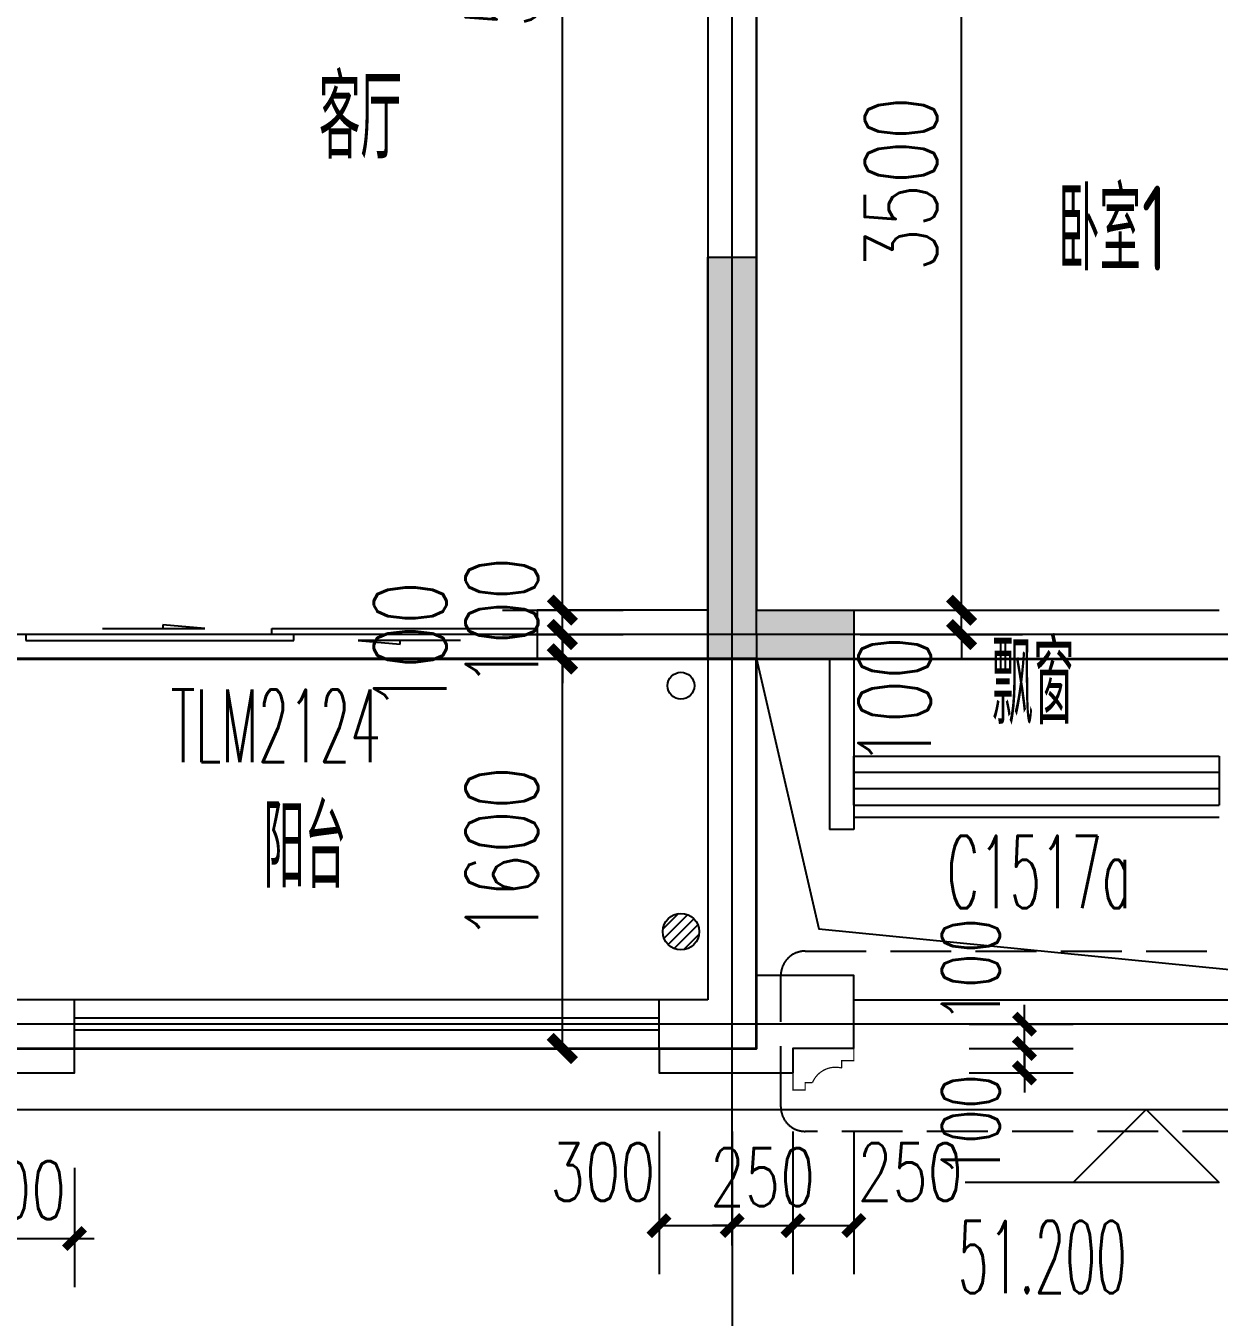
# Model space of a CAD drawing. Extents: x -59851 to 653804, y -249523 to 437614.
# Drawn here: x -13014 to -8114, y -112597 to -107295 of the extents above; entities that cross this region are included whole.
import ezdxf

# ---------------------------------------------------------------- set-up
doc = ezdxf.new("R2010")
doc.units = 0
doc.header["$LTSCALE"] = 1000
doc.header["$MEASUREMENT"] = 0
doc.linetypes.add('DASH', pattern=[0.35, 0.25, -0.1])
for name, color, linetype, lineweight in [('33计一半面积外廓线', 53, 'Continuous', 35), ('33计全面积外廓线', 21, 'Continuous', 35), ('A-第四道尺寸线(线脚尺寸)', 105, 'Continuous', 5)]:
    doc.layers.add(name, color=color, linetype=linetype, lineweight=lineweight)
doc.layers.add('_S-PS(排水管)', color=255, linetype='Continuous', plot=False)
doc.layers.add('A-area(算半面积)', color=23, linetype='Continuous', plot=False)
for name, color, linetype in [('A-外装饰线脚', 7, 'Continuous'), ('A-看线', 105, 'Continuous'), ('A-第三道尺寸线', 105, 'Continuous'), ('A-索引', 3, 'DASH'), ('A-线脚看线', 9, 'Continuous'), ('AE-FLOR', 151, 'Continuous'), ('AXIS', 3, 'Continuous'), ('DIM_ELEV', 3, 'Continuous'), ('DOTE', 16, 'Continuous'), ('NL', 5, 'Continuous'), ('PUB_HATCH', 8, 'Continuous'), ('PUB_TEXT', 7, 'Continuous'), ('WALL', 2, 'Continuous'), ('WINDOW', 4, 'Continuous'), ('WINDOW_TEXT', 7, 'Continuous'), ('剪力墙', 6, 'Continuous'), ('成品线脚', 151, 'Continuous'), ('栏杆', 142, 'Continuous')]:
    doc.layers.add(name, color=color, linetype=linetype)
doc.styles.add('_TCH_DIM', font='SIMPLEX.shx', dxfattribs={"width": 0.7, "bigfont": 'GBCBIG.shx'})
doc.styles.add('_TCH_DIM_T3', font='SIMPLEX.shx', dxfattribs={"width": 0.705882, "bigfont": 'GBCBIG.shx'})
doc.styles.add('_TCH_WINDOW', font='SIMPLEX.shx', dxfattribs={"width": 0.7, "height": 3.5, "bigfont": 'GBCBIG.shx'})
doc.styles.get("Standard").update_dxf_attribs({"font": 'gbenor.shx', "width": 0.7, "bigfont": 'gbcbig.shx'})
doc.dimstyles.new('_TCH_ARCH&&100', dxfattribs={"dimtxt": 297.5, "dimasz": 100, "dimexe": 250, "dimexo": 300, "dimgap": 100, "dimtad": 1, "dimdec": 0, "dimzin": 0, "dimdsep": 46, "dimtxsty": '_TCH_DIM_T3', "dimblk": 'ARCHTICK', "dimcen": 0.09, "dimclrt": 7, "dimazin": 2, "dimtfac": 1, "dimtdec": 0, "dimtix": 1, "dimtmove": 2, "dimatfit": 3, "dimfxl": 0, "dimtolj": 1, "dimtzin": 0, "dimarcsym": 0})
doc.dimstyles.new('_TCH_ARCH&&80', dxfattribs={"dimtxt": 238, "dimasz": 80, "dimexe": 200, "dimexo": 240, "dimgap": 80, "dimtad": 1, "dimdec": 0, "dimzin": 0, "dimdsep": 46, "dimtxsty": '_TCH_DIM_T3', "dimblk": 'ARCHTICK', "dimcen": 0.09, "dimclrt": 7, "dimazin": 2, "dimtfac": 1, "dimtdec": 0, "dimtix": 1, "dimtmove": 2, "dimatfit": 3, "dimfxl": 0, "dimtolj": 1, "dimtzin": 0, "dimarcsym": 0})

# ---------------------------------------------------------------- blocks, each defined once
blk = doc.blocks.new('18fjlq0329')
at = {"layer": 'PUB_HATCH'}
blk.add_hatch(color=256, dxfattribs=at).paths.add_polyline_path([(-10213.7, -27894.5), (-10013.7, -27894.5), (-10013.7, -29344.5), (-9613.7, -29344.5), (-9613.7, -29544.5), (-10213.7, -29544.5)])
at = {"layer": '剪力墙'}
blk.add_lwpolyline([(-10213.7, -27894.5), (-10013.7, -27894.5), (-10013.7, -29344.5), (-9613.7, -29344.5), (-9613.7, -29544.5), (-10213.7, -29544.5)], close=True, dxfattribs=at)
blk.add_lwpolyline([(-10213.7, -29344.5), (-10213.7, -29344.5)], dxfattribs=at)
blk = doc.blocks.new('zhouxianssceng0329')
at = {"layer": 'DOTE'}
for p, q in [((-10113.7, 132089.9), (-10113.7, 143398.2)), ((5501.3, 134598.2), (-44988.6, 134598.2)), ((5501.3, 132998.2), (-44988.6, 132998.2))]:
    blk.add_line(p, q, dxfattribs=at)
blk = doc.blocks.new('$TCHSYS$WIN2D')
for p, q in [((-0.5, 0.5), (0.5, 0.5)), ((-0.5, 0.5), (-0.5, -0.5)), ((0.5, 0.5), (0.5, -0.5)), ((0.5, 0.1667), (-0.5, 0.1667)), ((0.5, -0.1667), (-0.5, -0.1667)), ((-0.5, -0.5), (0.5, -0.5))]:
    blk.add_line(p, q)
blk = doc.blocks.new('_ArchTick')
at = {"color": 0, "linetype": 'ByBlock', "const_width": 0.4}
blk.add_lwpolyline([(-0.5, -0.5), (0.5, 0.5)], dxfattribs=at)
blk = doc.blocks.new('*D761')
at = {"layer": 'A-第三道尺寸线', "color": 0, "lineweight": -2, "transparency": 16777216}
for p, q in [((17457.5, 164234.8), (18123.7, 164234.8)), ((17873.7, 160734.8), (17873.7, 164234.8)), ((17457.5, 160734.8), (18123.7, 160734.8))]:
    blk.add_line(p, q, dxfattribs=at)
at = {"layer": 'Defpoints', "color": 0, "transparency": 16777216}
for p in [(17157.5, 164234.8), (17873.7, 164234.8), (17157.5, 160734.8)]:
    blk.add_point(p, dxfattribs=at)
at = {"layer": 'A-第三道尺寸线', "color": 0, "lineweight": -2, "transparency": 16777216, "xscale": 100, "yscale": 100, "zscale": 100}
for p, rotation in [((17873.7, 164234.8), 90), ((17873.7, 160734.8), 270)]:
    blk.add_blockref('_ArchTick', p, dxfattribs=dict(at, rotation=rotation))
at = {"layer": 'A-第三道尺寸线', "color": 7, "transparency": 16777216, "insert": (17625, 162484.8), "char_height": 297.5, "attachment_point": 5, "rotation": 90, "style": '_TCH_DIM_T3'}
blk.add_mtext('\\A1;3500', dxfattribs=at)
blk = doc.blocks.new('*D762')
at = {"layer": 'A-第三道尺寸线', "color": 0, "lineweight": -2, "transparency": 16777216}
for p, q in [((17873.7, 160734.8), (17873.7, 160834.8)), ((17457.5, 160734.8), (18123.7, 160734.8)), ((17873.7, 160634.8), (17873.7, 160734.8)), ((17457.5, 160634.8), (18123.7, 160634.8)), ((17873.7, 160634.8), (17873.7, 160534.8))]:
    blk.add_line(p, q, dxfattribs=at)
at = {"layer": 'Defpoints', "color": 0, "transparency": 16777216}
for p in [(17157.5, 160734.8), (17873.7, 160734.8), (17157.5, 160634.8)]:
    blk.add_point(p, dxfattribs=at)
at = {"layer": 'A-第三道尺寸线', "color": 0, "lineweight": -2, "transparency": 16777216, "xscale": 100, "yscale": 100, "zscale": 100}
for p, rotation in [((17873.7, 160734.8), 270), ((17873.7, 160634.8), 90)]:
    blk.add_blockref('_ArchTick', p, dxfattribs=dict(at, rotation=rotation))
at = {"layer": 'A-第三道尺寸线', "color": 7, "transparency": 16777216, "insert": (17598.7, 160359.8), "char_height": 297.5, "attachment_point": 5, "rotation": 90, "style": '_TCH_DIM_T3'}
blk.add_mtext('\\A1;100', dxfattribs=at)
blk = doc.blocks.new('188xj0329')
blk.add_lwpolyline([(-9613.7, -35766.7), (-9863.7, -35766.7), (-9863.7, -35866.7)])
at = {"layer": 'A-外装饰线脚'}
for points in [[(-13763.7, -34866.7), (-13763.7, -36016.7), (-3313.7, -36016.7), (-3063.7, -36016.7), (-3063.7, -35766.7)], [(-9613.7, -35766.7), (-9613.7, -35466.7), (-10013.7, -35466.7)], [(-9613.7, -35566.7), (-6813.7, -35566.7)], [(-13613.7, -35766.7), (-13313.7, -35866.7), (-12813.7, -35866.7), (-12813.7, -35766.7)], [(-10413.7, -35766.7), (-10413.7, -35866.7), (-10013.7, -35866.7), (-9863.7, -35866.7)]]:
    blk.add_lwpolyline(points, dxfattribs=at)
at = {"layer": 'A-看线'}
blk.add_lwpolyline([(-10013.7, -34166.7), (-9758.1, -35275.6), (-6813.7, -35566.7)], dxfattribs=at)
at = {"layer": 'A-线脚看线'}
blk.add_lwpolyline([(-9613.7, -34816.7), (-8113.7, -34816.7)], dxfattribs=at)
at = {"layer": '成品线脚', "const_width": 5}
blk.add_lwpolyline([(-9863.7, -35766.7), (-9863.7, -35936.7), (-9813.7, -35936.7), (-9813.7, -35906.7), (-9783.7, -35906.7, -0.372678), (-9663.7, -35846.7), (-9663.7, -35816.7), (-9613.7, -35816.7), (-9613.7, -35816.7), (-9613.7, -35766.7), (-9863.7, -35766.7)], format="xyb", dxfattribs=at)
blk = doc.blocks.new('*D555')
at = {"layer": 'A-第四道尺寸线(线脚尺寸)', "color": 0, "lineweight": -2, "transparency": 16777216}
for p, q in [((-13313.7, -105191.8), (-13313.7, -105682.2)), ((-12813.7, -105191.8), (-12813.7, -105682.2)), ((-13313.7, -105482.2), (-13393.7, -105482.2)), ((-13313.7, -105482.2), (-12813.7, -105482.2)), ((-12813.7, -105482.2), (-12733.7, -105482.2))]:
    blk.add_line(p, q, dxfattribs=at)
at = {"layer": 'Defpoints', "color": 0, "transparency": 16777216}
for p in [(-13313.7, -104951.8), (-12813.7, -104951.8), (-12813.7, -105482.2)]:
    blk.add_point(p, dxfattribs=at)
at = {"layer": 'A-第四道尺寸线(线脚尺寸)', "color": 0, "lineweight": -2, "transparency": 16777216, "xscale": 80, "yscale": 80, "zscale": 80}
blk.add_blockref('_ArchTick', (-13313.7, -105482.2), dxfattribs=at)
at = {"layer": 'A-第四道尺寸线(线脚尺寸)', "color": 0, "lineweight": -2, "transparency": 16777216, "xscale": 80, "yscale": 80, "zscale": 80, "rotation": 180}
blk.add_blockref('_ArchTick', (-12813.7, -105482.2), dxfattribs=at)
at = {"layer": 'A-第四道尺寸线(线脚尺寸)', "color": 7, "transparency": 16777216, "insert": (-13063.7, -105283.2), "char_height": 238, "attachment_point": 5, "style": '_TCH_DIM_T3'}
blk.add_mtext('\\A1;500', dxfattribs=at)
blk = doc.blocks.new('*D556')
at = {"layer": 'A-第四道尺寸线(线脚尺寸)', "color": 0, "lineweight": -2, "transparency": 16777216}
for p, q in [((-10413.7, -105041.8), (-10413.7, -105628.7)), ((-10113.7, -105041.8), (-10113.7, -105628.7)), ((-10413.7, -105428.7), (-10113.7, -105428.7))]:
    blk.add_line(p, q, dxfattribs=at)
at = {"layer": 'Defpoints', "color": 0, "transparency": 16777216}
for p in [(-10413.7, -104801.8), (-10113.7, -104801.8), (-10113.7, -105428.7)]:
    blk.add_point(p, dxfattribs=at)
at = {"layer": 'A-第四道尺寸线(线脚尺寸)', "color": 0, "lineweight": -2, "transparency": 16777216, "xscale": 80, "yscale": 80, "zscale": 80, "rotation": 180}
blk.add_blockref('_ArchTick', (-10413.7, -105428.7), dxfattribs=at)
at = {"layer": 'A-第四道尺寸线(线脚尺寸)', "color": 0, "lineweight": -2, "transparency": 16777216, "xscale": 80, "yscale": 80, "zscale": 80}
blk.add_blockref('_ArchTick', (-10113.7, -105428.7), dxfattribs=at)
at = {"layer": 'A-第四道尺寸线(线脚尺寸)', "color": 7, "transparency": 16777216, "insert": (-10644.9, -105208.7), "char_height": 238, "attachment_point": 5, "style": '_TCH_DIM_T3'}
blk.add_mtext('\\A1;300', dxfattribs=at)
blk = doc.blocks.new('*D557')
at = {"layer": 'A-第四道尺寸线(线脚尺寸)', "color": 0, "lineweight": -2, "transparency": 16777216}
for p, q in [((-10113.7, -105041.8), (-10113.7, -105628.7)), ((-9863.7, -105041.8), (-9863.7, -105628.7)), ((-10113.7, -105428.7), (-10193.7, -105428.7)), ((-10113.7, -105428.7), (-9863.7, -105428.7)), ((-9863.7, -105428.7), (-9783.7, -105428.7))]:
    blk.add_line(p, q, dxfattribs=at)
at = {"layer": 'Defpoints', "color": 0, "transparency": 16777216}
for p in [(-10113.7, -104801.8), (-9863.7, -104801.8), (-9863.7, -105428.7)]:
    blk.add_point(p, dxfattribs=at)
at = {"layer": 'A-第四道尺寸线(线脚尺寸)', "color": 0, "lineweight": -2, "transparency": 16777216, "xscale": 80, "yscale": 80, "zscale": 80}
blk.add_blockref('_ArchTick', (-10113.7, -105428.7), dxfattribs=at)
at = {"layer": 'A-第四道尺寸线(线脚尺寸)', "color": 0, "lineweight": -2, "transparency": 16777216, "xscale": 80, "yscale": 80, "zscale": 80, "rotation": 180}
blk.add_blockref('_ArchTick', (-9863.7, -105428.7), dxfattribs=at)
at = {"layer": 'A-第四道尺寸线(线脚尺寸)', "color": 7, "transparency": 16777216, "insert": (-9988.7, -105229.7), "char_height": 238, "attachment_point": 5, "style": '_TCH_DIM_T3'}
blk.add_mtext('\\A1;250', dxfattribs=at)
blk = doc.blocks.new('*D558')
at = {"layer": 'A-第四道尺寸线(线脚尺寸)', "color": 0, "lineweight": -2, "transparency": 16777216}
for p, q in [((-9863.7, -105041.8), (-9863.7, -105628.7)), ((-9613.7, -105041.8), (-9613.7, -105628.7)), ((-9863.7, -105428.7), (-9613.7, -105428.7))]:
    blk.add_line(p, q, dxfattribs=at)
at = {"layer": 'Defpoints', "color": 0, "transparency": 16777216}
for p in [(-9863.7, -104801.8), (-9613.7, -104801.8), (-9613.7, -105428.7)]:
    blk.add_point(p, dxfattribs=at)
at = {"layer": 'A-第四道尺寸线(线脚尺寸)', "color": 0, "lineweight": -2, "transparency": 16777216, "xscale": 80, "yscale": 80, "zscale": 80, "rotation": 180}
blk.add_blockref('_ArchTick', (-9863.7, -105428.7), dxfattribs=at)
at = {"layer": 'A-第四道尺寸线(线脚尺寸)', "color": 0, "lineweight": -2, "transparency": 16777216, "xscale": 80, "yscale": 80, "zscale": 80}
blk.add_blockref('_ArchTick', (-9613.7, -105428.7), dxfattribs=at)
at = {"layer": 'A-第四道尺寸线(线脚尺寸)', "color": 7, "transparency": 16777216, "insert": (-9382.5, -105208.7), "char_height": 238, "attachment_point": 5, "style": '_TCH_DIM_T3'}
blk.add_mtext('\\A1;250', dxfattribs=at)
blk = doc.blocks.new('*D559')
at = {"layer": 'A-第四道尺寸线(线脚尺寸)', "color": 0, "lineweight": -2, "transparency": 16777216}
for p, q in [((-8913.5, -104601.8), (-8913.5, -104521.8)), ((-9139.7, -104601.8), (-8713.5, -104601.8)), ((-8913.5, -104701.8), (-8913.5, -104601.8)), ((-9139.7, -104701.8), (-8713.5, -104701.8)), ((-8913.5, -104701.8), (-8913.5, -104781.8))]:
    blk.add_line(p, q, dxfattribs=at)
at = {"layer": 'Defpoints', "color": 0, "transparency": 16777216}
for p in [(-9379.7, -104601.8), (-8913.5, -104601.8), (-9379.7, -104701.8)]:
    blk.add_point(p, dxfattribs=at)
at = {"layer": 'A-第四道尺寸线(线脚尺寸)', "color": 0, "lineweight": -2, "transparency": 16777216, "xscale": 80, "yscale": 80, "zscale": 80}
for p, rotation in [((-8913.5, -104601.8), 270), ((-8913.5, -104701.8), 90)]:
    blk.add_blockref('_ArchTick', p, dxfattribs=dict(at, rotation=rotation))
at = {"layer": 'A-第四道尺寸线(线脚尺寸)', "color": 7, "transparency": 16777216, "insert": (-9133.5, -104381.8), "char_height": 238, "attachment_point": 5, "rotation": 90, "style": '_TCH_DIM_T3'}
blk.add_mtext('\\A1;100', dxfattribs=at)
blk = doc.blocks.new('*D560')
at = {"layer": 'A-第四道尺寸线(线脚尺寸)', "color": 0, "lineweight": -2, "transparency": 16777216}
for p, q in [((-8913.5, -104701.8), (-8913.5, -104621.8)), ((-9139.7, -104701.8), (-8713.5, -104701.8)), ((-8913.5, -104801.8), (-8913.5, -104701.8)), ((-9139.7, -104801.8), (-8713.5, -104801.8)), ((-8913.5, -104801.8), (-8913.5, -104881.8))]:
    blk.add_line(p, q, dxfattribs=at)
at = {"layer": 'Defpoints', "color": 0, "transparency": 16777216}
for p in [(-9379.7, -104701.8), (-8913.5, -104701.8), (-9379.7, -104801.8)]:
    blk.add_point(p, dxfattribs=at)
at = {"layer": 'A-第四道尺寸线(线脚尺寸)', "color": 0, "lineweight": -2, "transparency": 16777216, "xscale": 80, "yscale": 80, "zscale": 80}
for p, rotation in [((-8913.5, -104701.8), 270), ((-8913.5, -104801.8), 90)]:
    blk.add_blockref('_ArchTick', p, dxfattribs=dict(at, rotation=rotation))
at = {"layer": 'A-第四道尺寸线(线脚尺寸)', "color": 7, "transparency": 16777216, "insert": (-9133.5, -105021.8), "char_height": 238, "attachment_point": 5, "rotation": 90, "style": '_TCH_DIM_T3'}
blk.add_mtext('\\A1;100', dxfattribs=at)
blk = doc.blocks.new('_LV13')
at = {"color": 0}
for p, q in [((-0.071, 0.495), (-0.495, 0.071)), ((0.183, 0.465), (-0.465, -0.183)), ((0.354, 0.354), (-0.354, -0.354)), ((0.465, 0.183), (-0.183, -0.465)), ((0.495, -0.071), (0.071, -0.495))]:
    blk.add_line(p, q, dxfattribs=at)
blk.add_circle((0, 0), 0.5)
blk = doc.blocks.new('jfdsjjkjkh')
at = {"layer": '_S-PS(排水管)'}
blk.add_lwpolyline([(-10268.7, 137478.3, -1), (-10378.7, 137478.3, -1)], format="xyb", close=True, dxfattribs=at)
at = {"layer": 'NL', "ltscale": 0.5, "xscale": 150, "yscale": 150, "zscale": 150}
blk.add_blockref('_LV13', (-10323.7, 136468.3), dxfattribs=at)
blk = doc.blocks.new('*D862')
at = {"layer": 'A-第三道尺寸线', "color": 0, "lineweight": -2, "transparency": 16777216}
for p, q in [((-11056.4, -104194.3), (-10560.4, -104194.3)), ((-10810.4, -109694.3), (-10810.4, -104194.3)), ((-11056.4, -109694.3), (-10560.4, -109694.3))]:
    blk.add_line(p, q, dxfattribs=at)
at = {"layer": 'Defpoints', "color": 0, "transparency": 16777216}
for p in [(-11356.4, -104194.3), (-10810.4, -104194.3), (-11356.4, -109694.3)]:
    blk.add_point(p, dxfattribs=at)
at = {"layer": 'A-第三道尺寸线', "color": 0, "lineweight": -2, "transparency": 16777216, "xscale": 100, "yscale": 100, "zscale": 100}
for p, rotation in [((-10810.4, -104194.3), 90), ((-10810.4, -109694.3), 270)]:
    blk.add_blockref('_ArchTick', p, dxfattribs=dict(at, rotation=rotation))
at = {"layer": 'A-第三道尺寸线', "color": 7, "transparency": 16777216, "insert": (-11059.2, -106944.3), "char_height": 297.5, "attachment_point": 5, "rotation": 90, "style": '_TCH_DIM_T3'}
blk.add_mtext('\\A1;5500', dxfattribs=at)
blk = doc.blocks.new('*D863')
at = {"layer": 'A-第三道尺寸线', "color": 0, "lineweight": -2, "transparency": 16777216}
for p, q in [((-10810.4, -109694.3), (-10810.4, -109594.3)), ((-11056.4, -109694.3), (-10560.4, -109694.3)), ((-10810.4, -109794.3), (-10810.4, -109694.3)), ((-11056.4, -109794.3), (-10560.4, -109794.3)), ((-10810.4, -109794.3), (-10810.4, -109894.3))]:
    blk.add_line(p, q, dxfattribs=at)
at = {"layer": 'Defpoints', "color": 0, "transparency": 16777216}
for p in [(-11356.4, -109694.3), (-10810.4, -109694.3), (-11356.4, -109794.3)]:
    blk.add_point(p, dxfattribs=at)
at = {"layer": 'A-第三道尺寸线', "color": 0, "lineweight": -2, "transparency": 16777216, "xscale": 100, "yscale": 100, "zscale": 100}
for p, rotation in [((-10810.4, -109694.3), 270), ((-10810.4, -109794.3), 90)]:
    blk.add_blockref('_ArchTick', p, dxfattribs=dict(at, rotation=rotation))
at = {"layer": 'A-第三道尺寸线', "color": 7, "transparency": 16777216, "insert": (-11059.2, -109744.3), "char_height": 297.5, "attachment_point": 5, "rotation": 90, "style": '_TCH_DIM_T3'}
blk.add_mtext('\\A1;100', dxfattribs=at)
blk = doc.blocks.new('*D864')
at = {"layer": 'A-第三道尺寸线', "color": 0, "lineweight": -2, "transparency": 16777216}
for p, q in [((-10810.4, -109794.3), (-10810.4, -109694.3)), ((-11056.4, -109794.3), (-10560.4, -109794.3)), ((-10810.4, -109894.3), (-10810.4, -109794.3)), ((-11056.4, -109894.3), (-10560.4, -109894.3)), ((-10810.4, -109894.3), (-10810.4, -109994.3))]:
    blk.add_line(p, q, dxfattribs=at)
at = {"layer": 'Defpoints', "color": 0, "transparency": 16777216}
for p in [(-11356.4, -109794.3), (-10810.4, -109794.3), (-11356.4, -109894.3)]:
    blk.add_point(p, dxfattribs=at)
at = {"layer": 'A-第三道尺寸线', "color": 0, "lineweight": -2, "transparency": 16777216, "xscale": 100, "yscale": 100, "zscale": 100}
for p, rotation in [((-10810.4, -109794.3), 270), ((-10810.4, -109894.3), 90)]:
    blk.add_blockref('_ArchTick', p, dxfattribs=dict(at, rotation=rotation))
at = {"layer": 'A-第三道尺寸线', "color": 7, "transparency": 16777216, "insert": (-11435.4, -109844.3), "char_height": 297.5, "attachment_point": 5, "rotation": 90, "style": '_TCH_DIM_T3'}
blk.add_mtext('\\A1;100', dxfattribs=at)
blk = doc.blocks.new('*D865')
at = {"layer": 'A-第三道尺寸线', "color": 0, "lineweight": -2, "transparency": 16777216}
for p, q in [((-11056.4, -109894.3), (-10560.4, -109894.3)), ((-10810.4, -111494.3), (-10810.4, -109894.3)), ((-11056.4, -111494.3), (-10560.4, -111494.3))]:
    blk.add_line(p, q, dxfattribs=at)
at = {"layer": 'Defpoints', "color": 0, "transparency": 16777216}
for p in [(-11356.4, -109894.3), (-10810.4, -109894.3), (-11356.4, -111494.3)]:
    blk.add_point(p, dxfattribs=at)
at = {"layer": 'A-第三道尺寸线', "color": 0, "lineweight": -2, "transparency": 16777216, "xscale": 100, "yscale": 100, "zscale": 100}
for p, rotation in [((-10810.4, -109894.3), 90), ((-10810.4, -111494.3), 270)]:
    blk.add_blockref('_ArchTick', p, dxfattribs=dict(at, rotation=rotation))
at = {"layer": 'A-第三道尺寸线', "color": 7, "transparency": 16777216, "insert": (-11059.2, -110694.3), "char_height": 297.5, "attachment_point": 5, "rotation": 90, "style": '_TCH_DIM_T3'}
blk.add_mtext('\\A1;1600', dxfattribs=at)
blk = doc.blocks.new('*D3175')
at = {"layer": 'AXIS', "color": 0, "lineweight": -2, "transparency": 16777216}
for p, q in [((-13513.7, -112602.6), (-13513.7, -115052.6)), ((-10113.7, -112602.6), (-10113.7, -115052.6)), ((-13513.7, -114802.6), (-10113.7, -114802.6))]:
    blk.add_line(p, q, dxfattribs=at)
at = {"layer": 'Defpoints', "color": 0, "transparency": 16777216}
for p in [(-13513.7, -112302.6), (-10113.7, -112302.6), (-10113.7, -114802.6)]:
    blk.add_point(p, dxfattribs=at)
at = {"layer": 'AXIS', "color": 0, "lineweight": -2, "transparency": 16777216, "xscale": 100, "yscale": 100, "zscale": 100, "rotation": 180}
blk.add_blockref('_ArchTick', (-13513.7, -114802.6), dxfattribs=at)
at = {"layer": 'AXIS', "color": 0, "lineweight": -2, "transparency": 16777216, "xscale": 100, "yscale": 100, "zscale": 100}
blk.add_blockref('_ArchTick', (-10113.7, -114802.6), dxfattribs=at)
at = {"layer": 'AXIS', "color": 7, "transparency": 16777216, "insert": (-11813.7, -114553.9), "char_height": 297.5, "attachment_point": 5, "style": '_TCH_DIM_T3'}
blk.add_mtext('\\A1;3400', dxfattribs=at)
blk = doc.blocks.new('*D3176')
at = {"layer": 'AXIS', "color": 0, "lineweight": -2, "transparency": 16777216}
for p, q in [((-10113.7, -112602.6), (-10113.7, -115052.6)), ((-6713.7, -112602.6), (-6713.7, -115052.6)), ((-10113.7, -114802.6), (-6713.7, -114802.6))]:
    blk.add_line(p, q, dxfattribs=at)
at = {"layer": 'Defpoints', "color": 0, "transparency": 16777216}
for p in [(-10113.7, -112302.6), (-6713.7, -112302.6), (-6713.7, -114802.6)]:
    blk.add_point(p, dxfattribs=at)
at = {"layer": 'AXIS', "color": 0, "lineweight": -2, "transparency": 16777216, "xscale": 100, "yscale": 100, "zscale": 100, "rotation": 180}
blk.add_blockref('_ArchTick', (-10113.7, -114802.6), dxfattribs=at)
at = {"layer": 'AXIS', "color": 0, "lineweight": -2, "transparency": 16777216, "xscale": 100, "yscale": 100, "zscale": 100}
blk.add_blockref('_ArchTick', (-6713.7, -114802.6), dxfattribs=at)
at = {"layer": 'AXIS', "color": 7, "transparency": 16777216, "insert": (-8413.7, -114553.9), "char_height": 297.5, "attachment_point": 5, "style": '_TCH_DIM_T3'}
blk.add_mtext('\\A1;3400', dxfattribs=at)
blk = doc.blocks.new('$DorLib2D$00000131')
at = {"color": 0, "linetype": 'Continuous'}
for p, q in [((0.15, 0.125), (0.2319, 0.1973)), ((0.2319, 0.1973), (0.2319, 0.125)), ((-0.5, 0.125), (-0.5, 0)), ((0.0192, 0.125), (-0.5, 0.125)), ((0.0192, 0), (0.0192, 0.125)), ((0.35, 0.125), (0.15, 0.125)), ((-0.5, 0), (0.0192, 0)), ((-0.024, 0), (0.5, 0)), ((-0.024, -0.125), (-0.024, 0)), ((0.5, 0), (0.5, -0.125)), ((-0.35, -0.125), (-0.15, -0.125)), ((-0.2319, -0.1973), (-0.2319, -0.125)), ((-0.15, -0.125), (-0.2319, -0.1973)), ((0.5, -0.125), (-0.024, -0.125))]:
    blk.add_line(p, q, dxfattribs=at)
blk = doc.blocks.new('A4huhuxing')
at = {"layer": 'A-看线'}
blk.add_lwpolyline([(17431.5, 160734.8), (18931.5, 160734.8)], dxfattribs=at)
at = {"layer": 'WALL'}
for p, q in [((16831.5, 164334.8), (16831.5, 160534.8)), ((17031.5, 164234.8), (17031.5, 160734.8)), ((17031.5, 160734.8), (17431.5, 160734.8)), ((17431.5, 160734.8), (17431.5, 160134.8)), ((16831.5, 160534.8), (17331.5, 160534.8)), ((17331.5, 160534.8), (17331.5, 160034.8)), ((17431.5, 159934.8), (17431.5, 160134.8)), ((17331.5, 160034.8), (17331.5, 159834.8)), ((17431.5, 159934.8), (17431.5, 159834.8)), ((17431.5, 159834.8), (17331.5, 159834.8))]:
    blk.add_line(p, q, dxfattribs=at)
at = {"layer": 'WINDOW'}
ref = blk.add_blockref('$TCHSYS$WIN2D', (18181.5, 160034.8), dxfattribs=dict(at, xscale=1500, yscale=200, zscale=1500))
ref.add_attrib('A', 'C1517a', (17814, 159511), dxfattribs={"layer": 'WINDOW_TEXT', "height": 297.5, "style": '_TCH_WINDOW', "width": 0.494118})
at = {"layer": 'PUB_TEXT', "width": 0.7}
for s, height, p in [('卧室', 337.59, (18270.1, 162128.3)), ('1', 350, (18614.1, 162128.3)), ('飘窗', 337.59, (17997.9, 160267.3))]:
    blk.add_text(s, height=height, dxfattribs=at).set_placement(p)
at = {"layer": 'A-第三道尺寸线'}
dim = blk.add_aligned_dim(p1=(17157.5, 160734.8), p2=(17157.5, 164234.8), distance=-716.2, dimstyle='_TCH_ARCH&&100', dxfattribs=at)
dim.commit()
dim.dimension.update_dxf_attribs({"geometry": '*D761', "text_midpoint": (17625, 162484.8)})
dim = blk.add_linear_dim(base=(17873.7, 160734.8), p1=(17157.5, 160634.8), p2=(17157.5, 160734.8), angle=90, dimstyle='_TCH_ARCH&&100', dxfattribs=at)
dim.commit()
dim.dimension.update_dxf_attribs({"geometry": '*D762', "text_midpoint": (17598.7, 160359.8), "dimtype": 129})
blk = doc.blocks.new('18fxianjiao')
at = {"layer": 'A-第四道尺寸线(线脚尺寸)'}
for base, p1, p2, angle, picture, middle in [((-8913.5, -104601.8), (-9379.7, -104701.8), (-9379.7, -104601.8), 90, '*D559', (-9133.5, -104381.8)), ((-8913.5, -104701.8), (-9379.7, -104801.8), (-9379.7, -104701.8), 90, '*D560', (-9133.5, -105021.8)), ((-10113.7, -105428.7), (-10413.7, -104801.8), (-10113.7, -104801.8), 0, '*D556', (-10644.9, -105208.7)), ((-9613.7, -105428.7), (-9863.7, -104801.8), (-9613.7, -104801.8), 0, '*D558', (-9382.5, -105208.7))]:
    dim = blk.add_linear_dim(base=base, p1=p1, p2=p2, angle=angle, dimstyle='_TCH_ARCH&&80', dxfattribs=at)
    dim.commit()
    dim.dimension.update_dxf_attribs({"geometry": picture, "text_midpoint": middle, "dimtype": 129})
for p1, p2, distance, picture, middle in [((-10113.7, -104801.8), (-9863.7, -104801.8), -626.9, '*D557', (-9988.7, -105229.7)), ((-13313.7, -104951.8), (-12813.7, -104951.8), -530.5, '*D555', (-13063.7, -105283.2))]:
    dim = blk.add_aligned_dim(p1=p1, p2=p2, distance=distance, dimstyle='_TCH_ARCH&&80', dxfattribs=at)
    dim.commit()
    dim.dimension.update_dxf_attribs({"geometry": picture, "text_midpoint": middle})

msp = doc.modelspace()

# ---------------------------------------------------------------- linework, layer by layer
at = {"layer": '33计一半面积外廓线'}
msp.add_lwpolyline([(-13613.7, -109894.3), (-13613.7, -111494.3), (-10013.7, -111494.3), (-10013.7, -109894.3)], close=True, dxfattribs=at)
at = {"layer": '33计全面积外廓线'}
msp.add_lwpolyline([(-23813.7, -109894.3), (186.3, -109894.3), (186.3, -111494.3), (3986.3, -111494.3), (3986.3, -101094.3), (-213.7, -101094.3), (-213.7, -100194.3), (986.3, -100194.3), (986.3, -97094.3), (1586.3, -97094.3), (1586.3, -89594.3), (-8513.7, -89594.3), (-8513.7, -92394.3), (-20113.7, -92394.3)], dxfattribs=at)
at = {"layer": 'AXIS'}
msp.add_line((-10113.7, -112302.6), (-10113.7, -116302.6), dxfattribs=at)
at = {"layer": 'DIM_ELEV'}
for p, q in [((-8413.7, -111744.3), (-8713.7, -112044.3)), ((-8413.7, -111744.3), (-8113.7, -112044.3)), ((-8113.7, -112044.3), (-9156.5, -112044.3))]:
    msp.add_line(p, q, dxfattribs=at)
at = {"layer": 'WALL'}
for p, q in [((-10913.7, -109694.3), (-10913.7, -109894.3)), ((-12813.7, -111294.3), (-13513.7, -111294.3)), ((-12813.7, -111494.3), (-12813.7, -111294.3)), ((-12813.7, -111494.3), (-13613.7, -111494.3))]:
    msp.add_line(p, q, dxfattribs=at)
at = {"layer": 'WINDOW'}
msp.add_line((-10913.7, -109894.3), (-13013.7, -109894.3), dxfattribs=at)

# ---------------------------------------------------------------- block references
for name, p in [('zhouxianssceng0329', (0, -244392.5)), ('18fjlq0329', (0, -80349.7))]:
    msp.add_blockref(name, p)
ref = msp.add_blockref('$DorLib2D$00000131', (-11963.7, -109794.3), dxfattribs=dict(at, xscale=2100, yscale=-200, zscale=2100, rotation=180))
ref.add_attrib('A', 'TLM2124', (-12418.7, -110318), dxfattribs={"layer": 'WINDOW_TEXT', "height": 297.5, "style": '_TCH_WINDOW', "width": 0.494118})

# ---------------------------------------------------------------- texts
at = {"layer": 'PUB_TEXT', "width": 0.7}
for s, p in [('客厅', (-11810.1, -107840.2)), ('阳台', (-12038.3, -110835))]:
    msp.add_text(s, height=337.59, dxfattribs=at).set_placement(p)
at = {"layer": 'PUB_TEXT', "style": '_TCH_DIM', "width": 0.494118}
msp.add_text('51.200', height=297.5, dxfattribs=at).set_placement((-9186.5, -112499.3))

# ---------------------------------------------------------------- dimensions: what is measured, and where the dimension line sits
at = {"layer": 'AXIS'}
for p1, p2, picture, middle in [((-13513.7, -112302.6), (-10113.7, -112302.6), '*D3175', (-11813.7, -114553.9)), ((-10113.7, -112302.6), (-6713.7, -112302.6), '*D3176', (-8413.7, -114553.9))]:
    dim = msp.add_aligned_dim(p1=p1, p2=p2, distance=-2500, dimstyle='_TCH_ARCH&&100', dxfattribs=at)
    dim.commit()
    dim.dimension.update_dxf_attribs({"geometry": picture, "text_midpoint": middle})

# ---------------------------------------------------------------- next in the draw order: block references
msp.add_blockref('A4huhuxing', (-27045.2, -270429.1))

# ---------------------------------------------------------------- next in the draw order: linework, layer by layer
at = {"layer": 'A-索引'}
msp.add_lwpolyline([(-9813.7, -111094.3), (-6613.7, -111094.3, -0.414214), (-6513.7, -111194.3), (-6513.7, -111734.3, -0.414214), (-6613.7, -111834.3), (-9813.7, -111834.3, -0.414214), (-9913.7, -111734.3), (-9913.7, -111194.3, -0.414214)], format="xyb", close=True, dxfattribs=at)
at = {"layer": 'AE-FLOR'}
for points in [[(-10413.7, -111294.3), (-12813.7, -111294.3)], [(-10413.7, -111494.3), (-12813.7, -111494.3)]]:
    msp.add_lwpolyline(points, dxfattribs=at)
at = {"layer": 'WALL'}
for p, q in [((-10213.7, -102194.3), (-10213.7, -109694.3)), ((-10013.7, -109794.3), (-10013.7, -102194.3)), ((-10213.7, -109694.3), (-10913.7, -109694.3)), ((-10013.7, -109794.3), (-10013.7, -111494.3)), ((-10913.7, -109894.3), (-10213.7, -109894.3)), ((-10213.7, -109894.3), (-10213.7, -111294.3)), ((-10213.7, -111294.3), (-10413.7, -111294.3)), ((-10413.7, -111494.3), (-10413.7, -111294.3)), ((-10013.7, -111494.3), (-10413.7, -111494.3))]:
    msp.add_line(p, q, dxfattribs=at)
at = {"layer": '栏杆'}
for points in [[(-10413.7, -111369.3), (-12813.7, -111369.3)], [(-10413.7, -111419.3), (-12813.7, -111419.3)]]:
    msp.add_lwpolyline(points, dxfattribs=at)

# ---------------------------------------------------------------- next in the draw order: block references
for name, p in [('188xj0329', (0, -75727.5)), ('18fxianjiao', (0, -6792.5))]:
    msp.add_blockref(name, p)
at = {"layer": 'A-area(算半面积)'}
msp.add_blockref('jfdsjjkjkh', (0, -247482.6), dxfattribs=at)

# ---------------------------------------------------------------- next in the draw order: dimensions: what is measured, and where the dimension line sits
at = {"layer": 'A-第三道尺寸线'}
for p1, p2, picture, middle in [((-11356.4, -109694.3), (-11356.4, -104194.3), '*D862', (-11059.2, -106944.3)), ((-11356.4, -109794.3), (-11356.4, -109694.3), '*D863', (-11059.2, -109744.3)), ((-11356.4, -111494.3), (-11356.4, -109894.3), '*D865', (-11059.2, -110694.3))]:
    dim = msp.add_aligned_dim(p1=p1, p2=p2, distance=-546, dimstyle='_TCH_ARCH&&100', dxfattribs=at)
    dim.commit()
    dim.dimension.update_dxf_attribs({"geometry": picture, "text_midpoint": middle})
dim = msp.add_linear_dim(base=(-10810.4, -109794.3), p1=(-11356.4, -109894.3), p2=(-11356.4, -109794.3), angle=90, dimstyle='_TCH_ARCH&&100', dxfattribs=at)
dim.commit()
dim.dimension.update_dxf_attribs({"geometry": '*D864', "text_midpoint": (-11435.4, -109844.3), "dimtype": 161})

doc.saveas('drawing.dxf')
